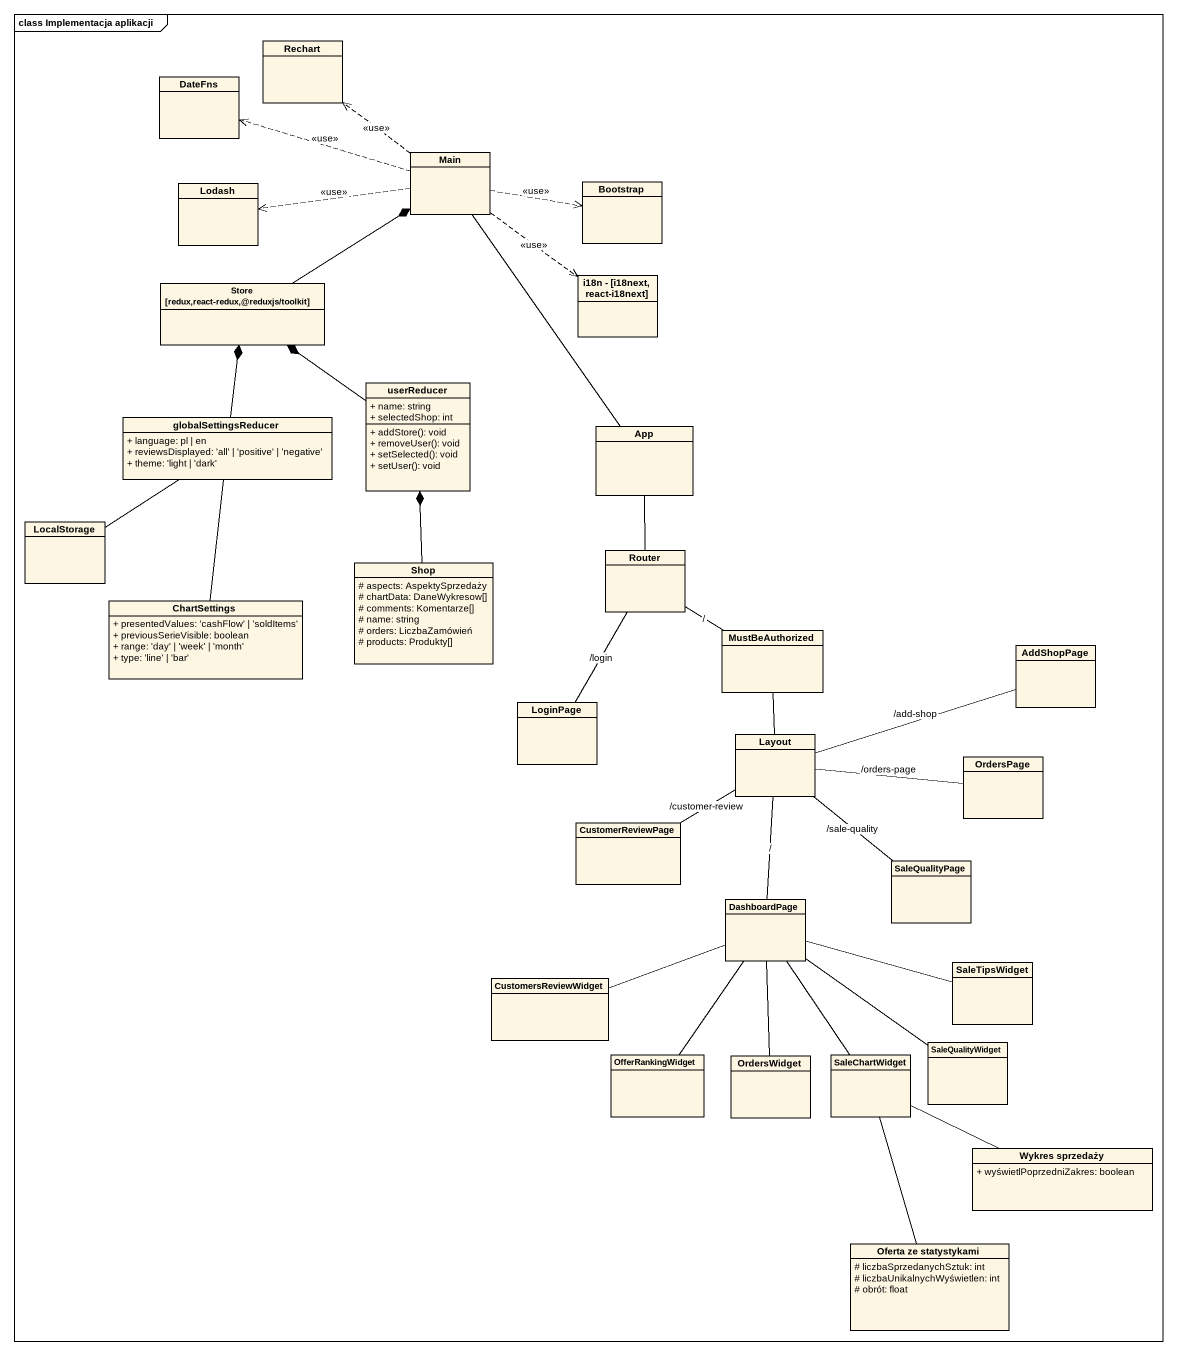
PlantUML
@startuml
mainframe class Implementacja aplikacji
hide circle
hide empty members
skinparam classAttributeIconSize 0
class Rechart
class DateFns
class Main
class Lodash
class Bootstrap
class "Store [redux,react-redux,@reduxjs/toolkit]" as Store_redux_react_redux
class "i18n - [i18next, react-i18next]" as i18n_i18next_react_i18next
class globalSettingsReducer {
  + language: pl | en
  + reviewsDisplayed: 'all' | 'positive' | 'negative'
  + theme: 'light | 'dark'
}
class userReducer {
  + name: string
  + selectedShop: int
  + addStore(): void
  + removeUser(): void
  + setSelected(): void
  + setUser(): void
}
class App
class LocalStorage
class Shop {
  # aspects: AspektySprzedaży
  # chartData: DaneWykresow[]
  # comments: Komentarze[]
  # name: string
  # orders: LiczbaZamówień
  # products: Produkty[]
}
class Router
class ChartSettings {
  + presentedValues: 'cashFlow' | 'soldItems'
  + previousSerieVisible: boolean
  + range: 'day' | 'week' | 'month'
  + type: 'line' | 'bar'
}
class MustBeAuthorized
class AddShopPage
class LoginPage
class Layout
class OrdersPage
class CustomerReviewPage
class SaleQualityPage
class DashboardPage
class CustomersReviewWidget
class SaleTipsWidget
class OfferRankingWidget
class OrdersWidget
class SaleChartWidget
class SaleQualityWidget
class "Wykres sprzedaży" as Wykres_sprzedaży {
  + wyświetlPoprzedniZakres: boolean
}
class "Oferta ze statystykami" as Oferta_ze_statystykami {
  # liczbaSprzedanychSztuk: int
  # liczbaUnikalnychWyświetlen: int
  # obrót: float
}
Main .up.> Rechart : <<use>>
Main .left.> DateFns : <<use>>
Main .left.> Lodash : <<use>>
Main .right.> Bootstrap : <<use>>
Main ..> i18n_i18next_react_i18next : <<use>>
Store_redux_react_redux -up-* Main
globalSettingsReducer -up-* Store_redux_react_redux
userReducer -up-* Store_redux_react_redux
App -up- Main
LocalStorage -up- globalSettingsReducer
Shop -up-* userReducer
Router -up- App
ChartSettings -up- globalSettingsReducer
MustBeAuthorized -up- Router : /
LoginPage -up- Router : /login
Layout -up- MustBeAuthorized
Layout -right- AddShopPage : /add-shop
OrdersPage -left- Layout : /orders-page
CustomerReviewPage -up- Layout : /customer-review
SaleQualityPage -up- Layout : /sale-quality
DashboardPage -up- Layout : /
CustomersReviewWidget -right- DashboardPage
SaleTipsWidget -left- DashboardPage
OfferRankingWidget -up- DashboardPage
OrdersWidget -up- DashboardPage
SaleChartWidget -up- DashboardPage
SaleQualityWidget -up- DashboardPage
Wykres_sprzedaży -left- SaleChartWidget
Oferta_ze_statystykami -up- SaleChartWidget
@enduml
